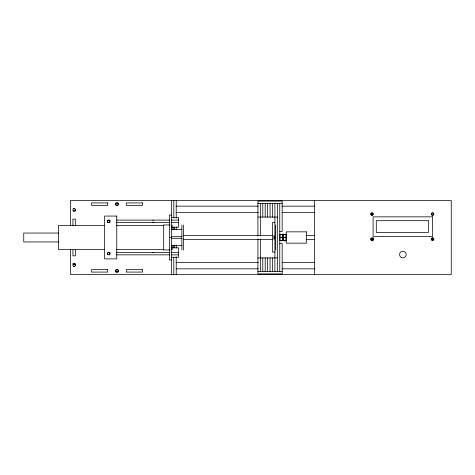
<?xml version="1.0" encoding="UTF-8"?>
<svg xmlns="http://www.w3.org/2000/svg" width="475" height="475" viewBox="0 0 475 475"><rect width="100%" height="100%" fill="white"/><g stroke="black" fill="none" stroke-linecap="round" stroke-linejoin="round"><path stroke-width="0.71" d="M280.054 234.264L280.054 240.736M283.29 234.264L282.702 237.613L283.29 240.736M282.702 234.264L283.29 237.613L282.702 240.736M285.938 240.736L285.938 234.264M116.387 202.92L117.604 202.92M257.919 203.543L282.186 203.543M118.21 205.348L115.781 205.348L115.781 202.92M176.023 206.168L258.37 206.168M282.108 206.168L314.753 206.168M73.518 208.584L74.729 208.584M72.912 211.007L75.341 211.007M176.023 212.64L258.37 212.64M282.108 212.64L314.753 212.64M171.368 215.056L169.349 215.056L169.349 259.944L171.368 259.944M257.919 217.087L277.335 217.087M171.368 217.681L178.648 217.681L178.648 227.187L171.368 227.187M108.074 220.109L109.292 220.109M116.5 220.109L169.824 220.109M171.297 220.109L178.648 220.109M107.469 222.537L109.897 222.537L109.897 220.109M116.5 222.537L169.824 222.537M171.297 222.537L178.648 222.537M274.906 222.537L272.478 222.537L272.478 252.035L274.906 252.035M170.056 224.96L163.685 224.96L163.685 250.04M104.447 225.37L58.532 225.37L58.532 249.63L104.447 249.63M116.292 225.37L163.685 225.37M171.558 229.413L181.883 229.413M279.757 231.539L282.186 231.539L282.186 201.115L257.919 201.115L257.919 236.039M58.532 233.053L23.75 233.053L23.75 241.947L58.532 241.947M279.757 234.264L286.229 234.264M280.054 234.377L282.702 234.377M283.29 234.377L285.938 234.377M183.415 235.475L272.917 235.475M305.983 235.475L314.628 235.475M171.558 236.692L181.883 236.692M280.054 237.387L282.702 237.387M283.29 237.387L285.938 237.387M169.349 237.5L171.368 237.5M280.054 237.613L282.702 237.613M283.29 237.613L285.938 237.613M171.558 238.308L181.883 238.308M183.415 239.525L272.917 239.525M305.983 239.525L314.628 239.525M280.054 240.623L282.702 240.623M283.29 240.623L285.938 240.623M279.757 240.736L286.229 240.736M279.757 243.461L282.186 243.461L282.186 273.885L257.919 273.885L257.919 238.794M171.558 245.587L181.883 245.587M171.368 247.813L178.648 247.813L178.648 257.278L171.368 257.278M116.292 249.63L163.685 249.63M163.685 249.915L170.056 249.915M108.074 252.421L109.292 252.421M116.5 252.421L169.824 252.421M171.297 252.421L178.648 252.421M116.5 254.849L169.824 254.849M171.297 254.849L178.648 254.849M257.919 257.913L277.335 257.913M176.023 262.36L258.37 262.36M282.108 262.36L314.753 262.36M72.912 263.922L75.341 263.922M72.912 263.993L75.341 263.993M73.518 266.416L74.729 266.416M176.023 268.832L258.37 268.832M282.108 268.832L314.753 268.832M118.21 269.652L115.781 269.652L115.781 272.08M257.919 271.457L282.186 271.457M116.387 272.08L117.604 272.08M432.648 237.928L432.648 240.35M373.113 237.542L373.113 240.926M314.551 200.492L314.551 274.508M282.993 234.264L282.993 240.736M279.757 203.543L279.757 271.457M277.335 203.543L277.335 271.457M275.714 224.96L275.714 250.04M274.906 203.543L274.906 271.457M272.478 203.543L272.478 217.087M272.478 257.913L272.478 271.457M270.055 203.543L270.055 217.087M270.055 257.913L270.055 271.457M267.627 203.543L267.627 217.087M267.627 257.913L267.627 271.457M265.198 203.543L265.198 217.087M265.198 257.913L265.198 271.457M262.776 203.543L262.776 217.087M262.776 257.913L262.776 271.457M260.348 203.543L260.348 236.039M260.348 238.961L260.348 271.457M183.504 224.96L183.504 250.04M181.883 224.96L181.883 250.04M176.225 200.492L176.225 218.144M176.225 226.943L176.225 229.858M176.225 245.142L176.225 248.057M176.225 256.856L176.225 274.508M174.604 227.187L174.604 229.395M174.604 245.605L174.604 247.813M173.797 200.492L173.797 217.681M173.797 227.187L173.797 229.395M173.797 245.605L173.797 247.813M173.797 257.278L173.797 274.508M172.182 224.96L172.182 229.366M172.182 245.51L172.182 249.915M171.368 200.492L171.368 274.508M118.21 202.92L118.21 204.743M118.21 270.257L118.21 272.08M109.897 252.421L109.897 254.849M107.469 220.715L107.469 221.932M107.469 253.033L107.469 254.244M75.341 209.19L75.341 210.401M75.341 225.708L75.341 219.1L72.912 219.1L72.912 225.708M75.341 249.957L75.341 255.835L72.912 255.835L72.912 249.957M75.341 264.599L75.341 265.81M70.484 225.661L70.484 200.492L451.25 200.492L451.25 274.508L70.484 274.508L70.484 249.339M152.855 252.463A1.211 1.211 0 0 1 153.484 252.463M154.031 222.181A1.211 1.211 0 0 1 152.315 222.181M152.855 220.151A1.211 1.211 0 0 1 153.484 220.151M274.17 238.367L274.099 239.115L274.099 235.885L274.17 238.367M373.196 239.139L373.029 239.744A1.211 1.211 0 0 1 371.201 240.071A1.211 1.211 0 0 1 371.201 238.213A1.211 1.211 0 0 1 373.029 238.533L373.196 239.139M107.694 202.92L91.515 202.92L91.515 205.348L107.694 205.348L107.694 202.92M142.476 202.92L126.297 202.92L126.297 205.348L142.476 205.348L142.476 202.92M116.773 216.066L104.637 216.066L104.637 258.893L116.773 258.893L116.773 216.066M432.648 216.855L373.113 216.855L373.113 236.348L432.648 236.348L432.648 216.855M428.337 220.679L376.289 220.679L376.289 232.524L428.337 232.524L428.337 220.679M306.452 231.848L286.229 231.848L286.229 243.152L306.452 243.152L306.452 231.848M107.694 269.652L91.515 269.652L91.515 272.08L107.694 272.08L107.694 269.652M142.476 269.652L126.297 269.652L126.297 272.08L142.476 272.08L142.476 269.652M432.036 240.19A1.211 1.211 0 0 0 433.859 239.139A1.211 1.211 0 0 0 432.036 238.088A1.211 1.211 0 0 0 432.036 240.19M432.036 215.116A1.211 1.211 0 0 0 433.859 214.065A1.211 1.211 0 0 0 432.036 213.014A1.211 1.211 0 0 0 432.036 215.116M371.373 215.116A1.211 1.211 0 0 0 373.196 214.065A1.211 1.211 0 0 0 371.373 213.014A1.211 1.211 0 0 0 371.373 215.116M401.221 257.42A3.319 3.319 0 0 0 406.196 254.547A3.319 3.319 0 0 0 401.221 251.679A3.319 3.319 0 0 0 401.221 257.42M371.432 215.009A1.093 1.093 0 0 0 373.071 214.065A1.093 1.093 0 0 0 371.432 213.121A1.093 1.093 0 0 0 371.432 215.009M371.432 240.083A1.093 1.093 0 0 0 373.071 239.139A1.093 1.093 0 0 0 371.432 238.195A1.093 1.093 0 0 0 371.432 240.083M432.102 215.009A1.093 1.093 0 0 0 433.74 214.065A1.093 1.093 0 0 0 432.102 213.121A1.093 1.093 0 0 0 432.102 215.009M432.102 240.083A1.093 1.093 0 0 0 433.74 239.139A1.093 1.093 0 0 0 432.102 238.195A1.093 1.093 0 0 0 432.102 240.083M108.074 222.371A1.211 1.211 0 0 0 109.897 221.32A1.211 1.211 0 0 0 108.074 220.269A1.211 1.211 0 0 0 108.074 222.371M108.074 254.689A1.211 1.211 0 0 0 109.897 253.638A1.211 1.211 0 0 0 108.074 252.587A1.211 1.211 0 0 0 108.074 254.689M116.387 205.182A1.211 1.211 0 0 0 118.21 204.131A1.211 1.211 0 0 0 116.387 203.08A1.211 1.211 0 0 0 116.387 205.182M116.387 271.92A1.211 1.211 0 0 0 118.21 270.869A1.211 1.211 0 0 0 116.387 269.818A1.211 1.211 0 0 0 116.387 271.92M73.518 266.19A1.211 1.211 0 0 0 75.341 265.139A1.211 1.211 0 0 0 73.518 264.088A1.211 1.211 0 0 0 73.518 266.19M73.518 210.847A1.211 1.211 0 0 0 75.341 209.796A1.211 1.211 0 0 0 73.518 208.745A1.211 1.211 0 0 0 73.518 210.847"/></g></svg>
